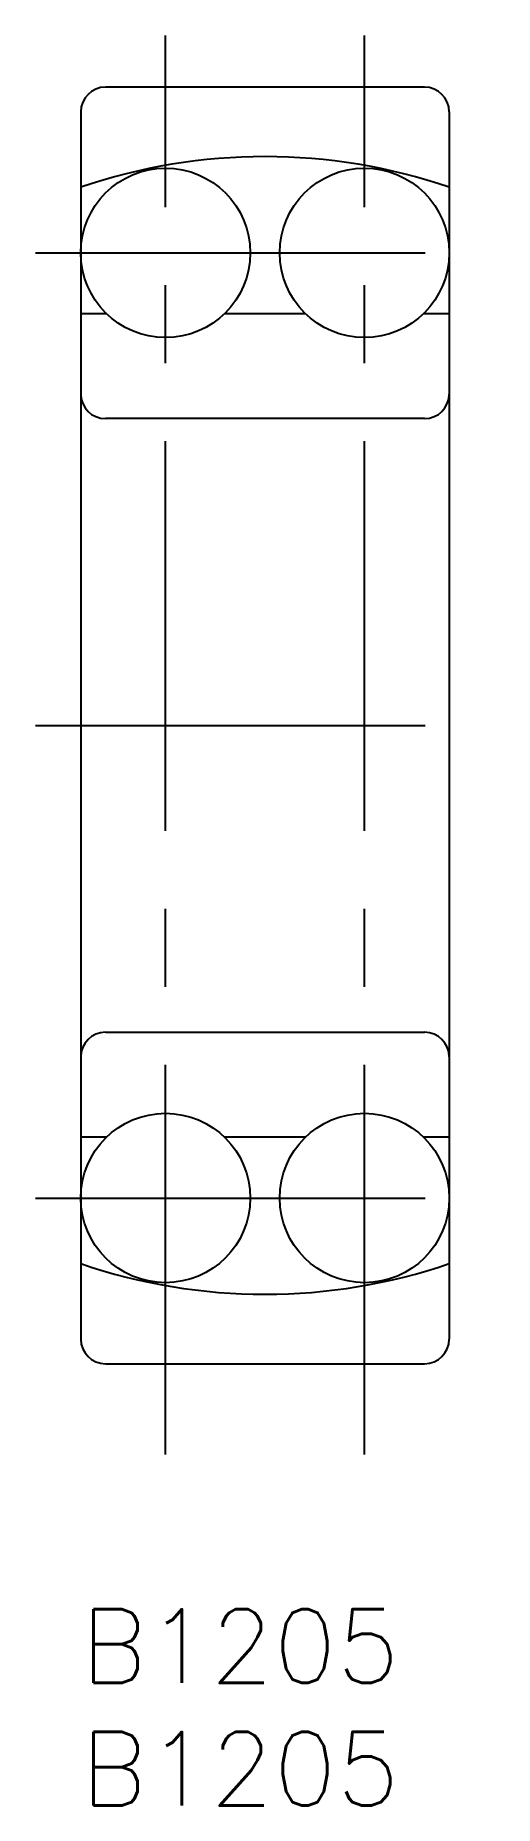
# Model space of a CAD drawing. Extents: x -1.8 to 16.8, y -8 to 64.1.
import ezdxf

# ---------------------------------------------------------------- set-up
doc = ezdxf.new("R2010")
doc.units = 0
doc.header["$LTSCALE"] = 0.5
doc.linetypes.add('CENTER', pattern=[50.8, 31.75, -6.35, 6.35, -6.35])
for name, color, linetype in [('MSM_CENTER', 1, 'CENTER'), ('MSM_CONTINUOUS', 7, 'CONTINUOUS'), ('MSM_PART_NUMBER', 7, 'CONTINUOUS')]:
    doc.layers.add(name, color=color, linetype=linetype)
doc.styles.get("Standard").update_dxf_attribs({"font": 'txt.shx', "height": 3, "bigfont": 'bigfont.shx'})

msp = doc.modelspace()

# ---------------------------------------------------------------- linework, layer by layer
at = {"layer": 'MSM_CENTER'}
for p, q in [((3.45, 6.306), (3.45, 64.108)), ((11.55, 6.306), (11.55, 64.108)), ((-1.849, 55.25), (16.849, 55.25)), ((-1.849, 36), (16.849, 36)), ((-1.849, 16.75), (16.849, 16.75))]:
    msp.add_line(p, q, dxfattribs=at)
at = {"layer": 'MSM_CONTINUOUS'}
for p, q in [((14, 62), (1, 62)), ((0, 61), (0, 11)), ((15, 61), (15, 11)), ((1.056, 52.766), (0, 52.766)), ((9.156, 52.766), (5.844, 52.766)), ((15, 52.766), (13.944, 52.766)), ((14, 48.5), (1, 48.5)), ((1, 23.5), (14, 23.5)), ((1.056, 19.234), (0, 19.234)), ((9.156, 19.234), (5.844, 19.234)), ((15, 19.234), (13.944, 19.234)), ((1, 10), (14, 10))]:
    msp.add_line(p, q, dxfattribs=at)
for centre in [(3.45, 55.25), (11.55, 55.25), (3.45, 16.75), (11.55, 16.75)]:
    msp.add_circle(centre, 3.45, dxfattribs=at)
for centre, radius, start, end in [((1, 61), 1, 90, 180), ((14, 61), 1, 0, 90), ((7.5, 36), 23.171, 71.11471, 108.88529), ((1, 49.5), 1, 180, 270), ((14, 49.5), 1, 270, 0), ((1, 22.5), 1, 90, 180), ((14, 22.5), 1, 360, 90), ((7.5, 36), 23.171, 251.11471, 288.88529), ((1, 11), 1, 180, 270), ((14, 11), 1, 270, 0)]:
    msp.add_arc(centre, radius, start, end, dxfattribs=at)

# ---------------------------------------------------------------- texts
at = {"layer": 'MSM_PART_NUMBER'}
for p in [(0, -3), (0, -8)]:
    msp.add_text('B1205', height=3, dxfattribs=at).set_placement(p)

doc.saveas('drawing.dxf')
